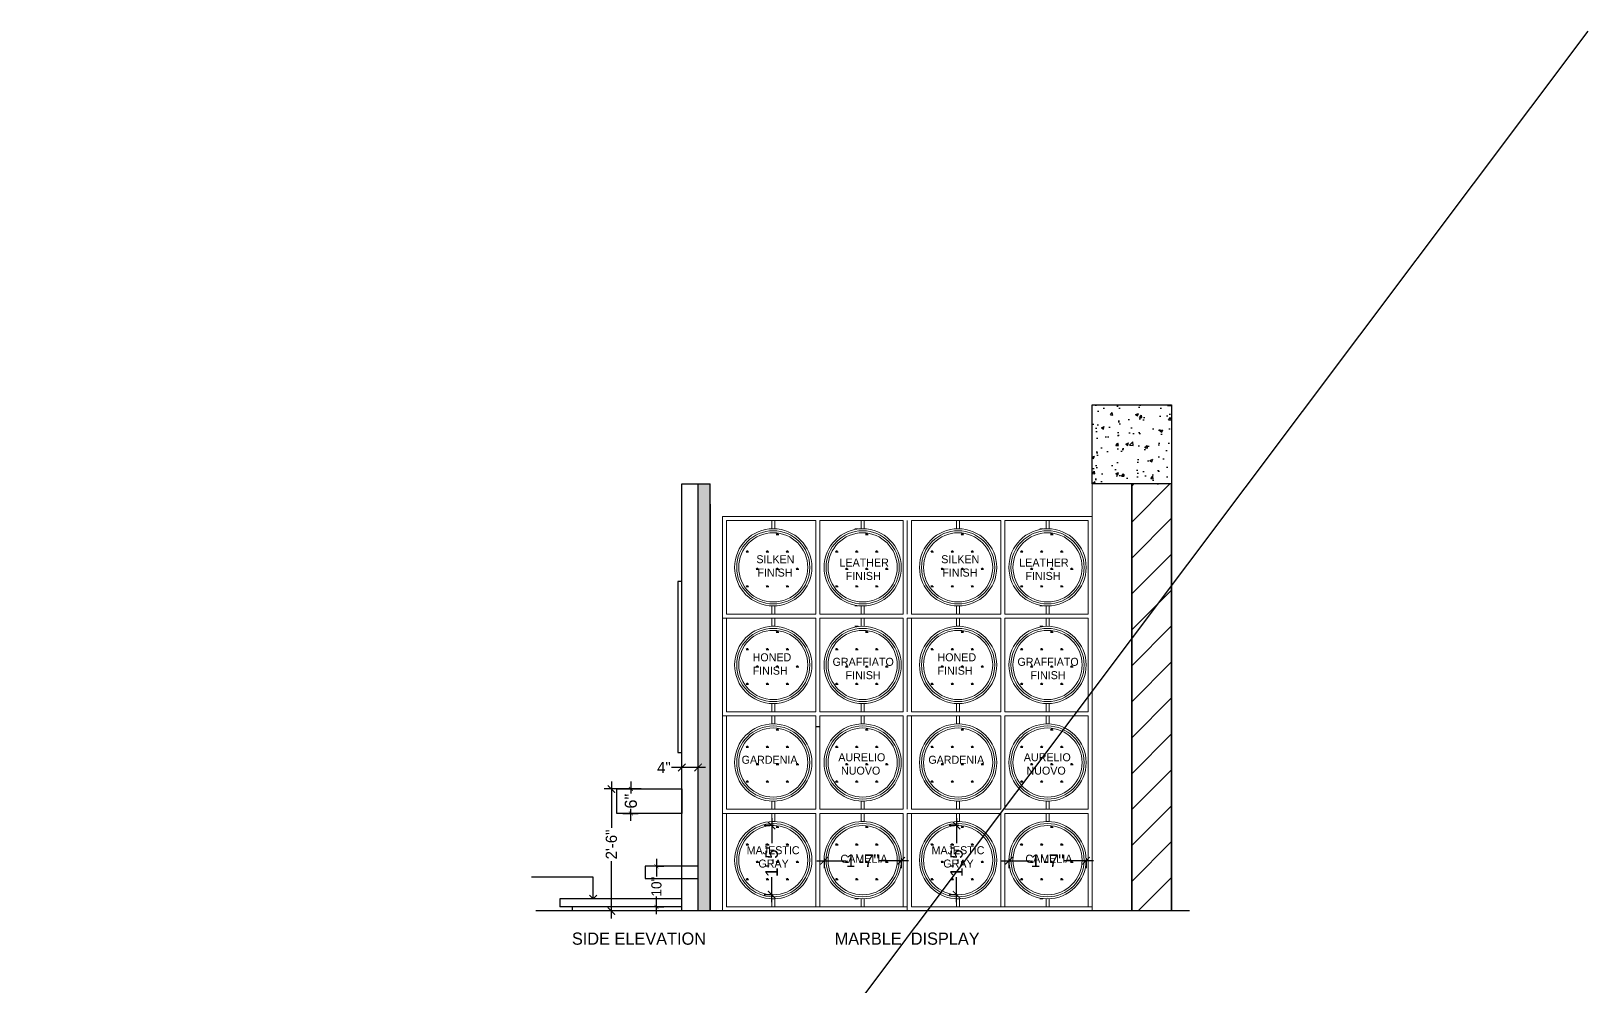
# Model space of a CAD drawing. Header units: inches. Extents: x -137722 to 81594, y -22256 to -1207.
# Drawn here: x -62235.3 to -61852.3, y -3400 to -3165 of the extents above; entities that cross this region are included whole.
import ezdxf

# ---------------------------------------------------------------- set-up
doc = ezdxf.new("R2010")
doc.units = ezdxf.units.IN
doc.header["$LTSCALE"] = 0.05
doc.header["$MEASUREMENT"] = 0
doc.header["$PDMODE"] = 3
doc.header["$PDSIZE"] = -4
doc.linetypes.add('DASHED2', pattern=[0.375, 0.25, -0.125])
doc.layers.get('Defpoints').update_dxf_attribs({"linetype": 'DASHED2'})
for name, color, linetype in [('beam', 7, 'Continuous'), ('Civil Dimension - Text', 7, 'Continuous'), ('HATCH', 251, 'Continuous'), ('text', 176, 'Continuous')]:
    doc.layers.add(name, color=color, linetype=linetype)
doc.layers.add('FURNITURE', color=36, linetype='Continuous', lineweight=18)
doc.layers.add('WALL', color=7, linetype='Continuous', lineweight=35)
doc.styles.add('4MMOF3-8', font='ARIALN.TTF', dxfattribs={"height": 5.12})
doc.styles.add('9-128OF1-4', font='stylu.ttf')
doc.dimstyles.new('DIM 1-4', dxfattribs={"dimtxt": 3.0792, "dimasz": 1.82, "dimexe": 1.82, "dimexo": 0, "dimgap": 0.09, "dimtad": 0, "dimzin": 0, "dimdsep": 46, "dimlunit": 4, "dimtxsty": '9-128OF1-4', "dimblk": 'ARCHTICK', "dimcen": 1.8125, "dimdle": 1.82, "dimclrd": 8, "dimclre": 8, "dimadec": 0, "dimazin": 0, "dimtfac": 1, "dimtofl": 0, "dimtmove": 0, "dimatfit": 3, "dimldrblk": 'OPEN90', "dimfxl": 1, "dimtolj": 1, "dimtzin": 0, "dimlwd": -1, "dimarcsym": 0})

# ---------------------------------------------------------------- blocks, each defined once
blk = doc.blocks.new('_ArchTick')
at = {"color": 0, "const_width": 0.15}
blk.add_lwpolyline([(-0.5, -0.5), (0.5, 0.5)], dxfattribs=at)
blk = doc.blocks.new('*D322')
at = {"layer": 'Civil Dimension - Text', "color": 8, "ltscale": 50, "transparency": 16777216}
for p, q in [((-62053.08, -3358.54), (-62053.08, -3364.71)), ((-62053.08, -3379.18), (-62053.08, -3373.01))]:
    blk.add_line(p, q, dxfattribs=at)
at = {"layer": 'Civil Dimension - Text', "color": 8, "lineweight": -2, "ltscale": 50, "transparency": 16777216}
for p, q in [((-62052.49, -3360.36), (-62054.9, -3360.36)), ((-62052.89, -3377.36), (-62054.9, -3377.36))]:
    blk.add_line(p, q, dxfattribs=at)
at = {"layer": 'Defpoints', "color": 0, "ltscale": 50, "transparency": 16777216}
for p in [(-62052.49, -3360.36), (-62053.08, -3377.36), (-62052.89, -3377.36)]:
    blk.add_point(p, dxfattribs=at)
at = {"layer": 'Civil Dimension - Text', "color": 8, "ltscale": 50, "transparency": 16777216, "xscale": 1.82, "yscale": 1.82, "zscale": 1.82}
for p, rotation in [((-62053.08, -3360.36), 90), ((-62053.08, -3377.36), 270)]:
    blk.add_blockref('_ArchTick', p, dxfattribs=dict(at, rotation=rotation))
at = {"layer": 'Civil Dimension - Text', "color": 0, "ltscale": 50, "transparency": 16777216, "insert": (-62053.08, -3368.86), "char_height": 3.079, "attachment_point": 5, "rotation": 90, "style": '9-128OF1-4'}
blk.add_mtext('\\A1;1\'-5"', dxfattribs=at)
blk = doc.blocks.new('_Open90')
at = {"color": 0, "linetype": 'ByBlock', "lineweight": -2}
for p, q in [((0, 0), (-1, 0)), ((-0.5, 0.5), (0, 0)), ((0, 0), (-0.5, -0.5))]:
    blk.add_line(p, q, dxfattribs=at)
blk = doc.blocks.new('*D323')
at = {"layer": 'Civil Dimension - Text', "color": 8, "ltscale": 50, "transparency": 16777216}
for p, q in [((-62042.01, -3369.01), (-62034.85, -3369.01)), ((-62019.39, -3369.01), (-62026.55, -3369.01))]:
    blk.add_line(p, q, dxfattribs=at)
at = {"layer": 'Civil Dimension - Text', "color": 8, "lineweight": -2, "ltscale": 50, "transparency": 16777216}
for p, q in [((-62040.19, -3368.42), (-62040.19, -3370.83)), ((-62021.21, -3368.34), (-62021.21, -3370.83))]:
    blk.add_line(p, q, dxfattribs=at)
at = {"layer": 'Defpoints', "color": 0, "ltscale": 50, "transparency": 16777216}
for p in [(-62040.19, -3368.42), (-62021.21, -3368.34), (-62021.21, -3369.01)]:
    blk.add_point(p, dxfattribs=at)
at = {"layer": 'Civil Dimension - Text', "color": 8, "ltscale": 50, "transparency": 16777216, "xscale": 1.82, "yscale": 1.82, "zscale": 1.82, "rotation": 180}
blk.add_blockref('_ArchTick', (-62040.19, -3369.01), dxfattribs=at)
at = {"layer": 'Civil Dimension - Text', "color": 8, "ltscale": 50, "transparency": 16777216, "xscale": 1.82, "yscale": 1.82, "zscale": 1.82}
blk.add_blockref('_ArchTick', (-62021.21, -3369.01), dxfattribs=at)
at = {"layer": 'Civil Dimension - Text', "color": 0, "ltscale": 50, "transparency": 16777216, "insert": (-62030.7, -3369.01), "char_height": 3.079, "attachment_point": 5, "style": '9-128OF1-4'}
blk.add_mtext('\\A1;1\'-7"', dxfattribs=at)
blk = doc.blocks.new('*D317')
at = {"layer": 'Civil Dimension - Text', "color": 8, "ltscale": 50, "transparency": 16777216}
for p, q in [((-62007.59, -3358.54), (-62007.59, -3364.71)), ((-62007.59, -3379.18), (-62007.59, -3373.01))]:
    blk.add_line(p, q, dxfattribs=at)
at = {"layer": 'Civil Dimension - Text', "color": 8, "lineweight": -2, "ltscale": 50, "transparency": 16777216}
for p, q in [((-62007.01, -3360.36), (-62009.41, -3360.36)), ((-62007.41, -3377.36), (-62009.41, -3377.36))]:
    blk.add_line(p, q, dxfattribs=at)
at = {"layer": 'Defpoints', "color": 0, "ltscale": 50, "transparency": 16777216}
for p in [(-62007.01, -3360.36), (-62007.59, -3377.36), (-62007.41, -3377.36)]:
    blk.add_point(p, dxfattribs=at)
at = {"layer": 'Civil Dimension - Text', "color": 8, "ltscale": 50, "transparency": 16777216, "xscale": 1.82, "yscale": 1.82, "zscale": 1.82}
for p, rotation in [((-62007.59, -3360.36), 90), ((-62007.59, -3377.36), 270)]:
    blk.add_blockref('_ArchTick', p, dxfattribs=dict(at, rotation=rotation))
at = {"layer": 'Civil Dimension - Text', "color": 0, "ltscale": 50, "transparency": 16777216, "insert": (-62007.59, -3368.86), "char_height": 3.079, "attachment_point": 5, "rotation": 90, "style": '9-128OF1-4'}
blk.add_mtext('\\A1;1\'-5"', dxfattribs=at)
blk = doc.blocks.new('*D318')
at = {"layer": 'Civil Dimension - Text', "color": 8, "ltscale": 50, "transparency": 16777216}
for p, q in [((-61996.52, -3369.01), (-61989.37, -3369.01)), ((-61973.91, -3369.01), (-61981.06, -3369.01))]:
    blk.add_line(p, q, dxfattribs=at)
at = {"layer": 'Civil Dimension - Text', "color": 8, "lineweight": -2, "ltscale": 50, "transparency": 16777216}
for p, q in [((-61994.7, -3368.42), (-61994.7, -3370.83)), ((-61975.73, -3368.34), (-61975.73, -3370.83))]:
    blk.add_line(p, q, dxfattribs=at)
at = {"layer": 'Defpoints', "color": 0, "ltscale": 50, "transparency": 16777216}
for p in [(-61994.7, -3368.42), (-61975.73, -3368.34), (-61975.73, -3369.01)]:
    blk.add_point(p, dxfattribs=at)
at = {"layer": 'Civil Dimension - Text', "color": 8, "ltscale": 50, "transparency": 16777216, "xscale": 1.82, "yscale": 1.82, "zscale": 1.82, "rotation": 180}
blk.add_blockref('_ArchTick', (-61994.7, -3369.01), dxfattribs=at)
at = {"layer": 'Civil Dimension - Text', "color": 8, "ltscale": 50, "transparency": 16777216, "xscale": 1.82, "yscale": 1.82, "zscale": 1.82}
blk.add_blockref('_ArchTick', (-61975.73, -3369.01), dxfattribs=at)
at = {"layer": 'Civil Dimension - Text', "color": 0, "ltscale": 50, "transparency": 16777216, "insert": (-61985.21, -3369.01), "char_height": 3.079, "attachment_point": 5, "style": '9-128OF1-4'}
blk.add_mtext('\\A1;1\'-7"', dxfattribs=at)
blk = doc.blocks.new('*D324')
at = {"layer": 'Civil Dimension - Text', "color": 8, "ltscale": 50, "transparency": 16777216}
for p, q in [((-62092.51, -3349.54), (-62092.51, -3360.88)), ((-62092.51, -3383.18), (-62092.51, -3369.12))]:
    blk.add_line(p, q, dxfattribs=at)
at = {"layer": 'Civil Dimension - Text', "color": 8, "lineweight": -2, "ltscale": 50, "transparency": 16777216}
for p, q in [((-62085.18, -3351.36), (-62094.33, -3351.36)), ((-62089.58, -3381.36), (-62094.33, -3381.36))]:
    blk.add_line(p, q, dxfattribs=at)
at = {"layer": 'Defpoints', "color": 0, "ltscale": 50, "transparency": 16777216}
for p in [(-62085.18, -3351.36), (-62092.51, -3381.36), (-62089.58, -3381.36)]:
    blk.add_point(p, dxfattribs=at)
at = {"layer": 'Civil Dimension - Text', "color": 8, "ltscale": 50, "transparency": 16777216, "xscale": 1.82, "yscale": 1.82, "zscale": 1.82}
for p, rotation in [((-62092.51, -3351.36), 90), ((-62092.51, -3381.36), 270)]:
    blk.add_blockref('_ArchTick', p, dxfattribs=dict(at, rotation=rotation))
at = {"layer": 'Civil Dimension - Text', "color": 0, "ltscale": 50, "transparency": 16777216, "insert": (-62092.51, -3365), "char_height": 2.75, "attachment_point": 5, "rotation": 90, "style": '9-128OF1-4'}
blk.add_mtext('\\A1;2\'-6"', dxfattribs=at)
blk = doc.blocks.new('*D325')
at = {"layer": 'Civil Dimension - Text', "color": 8, "ltscale": 50, "transparency": 16777216}
for p, q in [((-62081.43, -3368.54), (-62081.43, -3372.92)), ((-62081.43, -3382.18), (-62081.43, -3377.8))]:
    blk.add_line(p, q, dxfattribs=at)
at = {"layer": 'Civil Dimension - Text', "color": 8, "lineweight": -2, "ltscale": 50, "transparency": 16777216}
for p, q in [((-62081.43, -3370.36), (-62079.61, -3370.36)), ((-62081.43, -3380.36), (-62079.61, -3380.36))]:
    blk.add_line(p, q, dxfattribs=at)
at = {"layer": 'Defpoints', "color": 0, "ltscale": 50, "transparency": 16777216}
for p in [(-62081.43, -3370.36), (-62081.43, -3380.36), (-62081.43, -3380.36)]:
    blk.add_point(p, dxfattribs=at)
at = {"layer": 'Civil Dimension - Text', "color": 8, "ltscale": 50, "transparency": 16777216}
for p, rotation in [((-62081.43, -3370.36), 90), ((-62081.43, -3380.36), 270)]:
    blk.add_blockref('_ArchTick', p, dxfattribs=dict(at, rotation=rotation))
at = {"layer": 'Civil Dimension - Text', "color": 0, "ltscale": 50, "transparency": 16777216, "insert": (-62081.43, -3375.36), "char_height": 2.5, "attachment_point": 5, "rotation": 90, "style": '9-128OF1-4'}
blk.add_mtext('\\A1;10"', dxfattribs=at)
blk = doc.blocks.new('*D326')
at = {"layer": 'Civil Dimension - Text', "color": 8, "ltscale": 50, "transparency": 16777216}
for p, q in [((-62075.19, -3346.07), (-62077.75, -3346.07)), ((-62069.37, -3346.07), (-62075.19, -3346.07))]:
    blk.add_line(p, q, dxfattribs=at)
at = {"layer": 'Civil Dimension - Text', "color": 8, "lineweight": -2, "ltscale": 50, "transparency": 16777216}
for p, q in [((-62075.19, -3348.55), (-62075.19, -3344.25)), ((-62071.19, -3348.55), (-62071.19, -3344.25))]:
    blk.add_line(p, q, dxfattribs=at)
at = {"layer": 'Defpoints', "color": 0, "ltscale": 50, "transparency": 16777216}
for p in [(-62075.19, -3346.07), (-62075.19, -3348.55), (-62071.19, -3348.55)]:
    blk.add_point(p, dxfattribs=at)
at = {"layer": 'Civil Dimension - Text', "color": 8, "ltscale": 50, "transparency": 16777216, "xscale": 1.82, "yscale": 1.82, "zscale": 1.82, "rotation": 180}
blk.add_blockref('_ArchTick', (-62075.19, -3346.07), dxfattribs=at)
at = {"layer": 'Civil Dimension - Text', "color": 8, "ltscale": 50, "transparency": 16777216, "xscale": 1.82, "yscale": 1.82, "zscale": 1.82}
blk.add_blockref('_ArchTick', (-62071.19, -3346.07), dxfattribs=at)
at = {"layer": 'Civil Dimension - Text', "color": 0, "ltscale": 50, "transparency": 16777216, "insert": (-62079.59, -3346.07), "char_height": 2.75, "attachment_point": 5, "style": '9-128OF1-4'}
blk.add_mtext('\\A1;4"', dxfattribs=at)
blk = doc.blocks.new('*D327')
at = {"layer": 'Civil Dimension - Text', "color": 8, "ltscale": 50, "transparency": 16777216}
for p, q in [((-62087.72, -3349.54), (-62087.72, -3352.44)), ((-62087.72, -3359.18), (-62087.72, -3356.28))]:
    blk.add_line(p, q, dxfattribs=at)
at = {"layer": 'Civil Dimension - Text', "color": 8, "lineweight": -2, "ltscale": 50, "transparency": 16777216}
for p, q in [((-62089.37, -3351.36), (-62085.9, -3351.36)), ((-62089.73, -3357.36), (-62085.9, -3357.36))]:
    blk.add_line(p, q, dxfattribs=at)
at = {"layer": 'Defpoints', "color": 0, "ltscale": 50, "transparency": 16777216}
for p in [(-62089.37, -3351.36), (-62089.73, -3357.36), (-62087.72, -3357.36)]:
    blk.add_point(p, dxfattribs=at)
at = {"layer": 'Civil Dimension - Text', "color": 8, "ltscale": 50, "transparency": 16777216}
for p, rotation in [((-62087.72, -3351.36), 90), ((-62087.72, -3357.36), 270)]:
    blk.add_blockref('_ArchTick', p, dxfattribs=dict(at, rotation=rotation))
at = {"layer": 'Civil Dimension - Text', "color": 0, "ltscale": 50, "transparency": 16777216, "insert": (-62087.72, -3354.36), "char_height": 3, "attachment_point": 5, "rotation": 90, "style": '9-128OF1-4'}
blk.add_mtext('\\A1;6"', dxfattribs=at)

msp = doc.modelspace()

# ---------------------------------------------------------------- hatches: boundary and pattern name
at = {"ltscale": 50, "true_color": 0x636466}
h = msp.add_hatch(color=251, dxfattribs=at)
h.dxf.hatch_style = 1
h.paths.add_polyline_path([(-62068.1936, -3381.3618), (-62071.1936, -3381.3618), (-62071.1936, -3276.3618), (-62068.1936, -3276.3618)])
at = {"layer": 'Civil Dimension - Text', "ltscale": 50, "true_color": 0x939598}
h = msp.add_hatch(dxfattribs=at)
h.set_pattern_fill('AR-CONC', color=252)
h.set_pattern_definition([(50, (2535.485, 0), (7.1726018, -0.62752135), [0.75, -8.25]), (355, (2535.485, 0), (-1.3875133, 7.5219213), [0.6, -6.6]), (100.451444, (2536.083, -0.052), (5.7850885, 6.8943999), [0.6374019, -7.0114211]), (46.1842, (2535.485, 2), (10.6724133, -1.6551928), [1.125, -12.375]), (96.635635, (2536.374, 1.862), (9.3466195, 9.741186), [0.9561034, -10.5171376]), (351.184164, (2535.485, 2), (9.3466195, 9.741186), [0.9, -9.9]), (21, (2536.485, 1.5), (5.9690705, -4.0261889), [0.75, -8.25]), (326, (2536.485, 1.5), (2.4331533, 7.25150045), [0.6, -6.6]), (71.451445, (2536.9825, 1.1645), (8.4022238, 3.2253115), [0.6374019, -7.0114211]), (37.5, (2535.485, 0), (0.12159855, 3.32893854), [0, -6.52, 0, -6.7, 0, -6.625]), (7.5, (2535.485, 0), (2.63069537, 3.94411712), [0, -3.82, 0, -6.37, 0, -2.525]), (327.5, (2533.255, 0), (5.33822436, -0.22554872), [0, -2.5, 0, -7.8, 0, -10.35]), (317.5, (2532.255, 0), (5.8318617, 1.00104982), [0, -3.25, 0, -5.18, 0, -7.35])])
h.paths.add_polyline_path([(-61974.2085, -3256.8618), (-61954.7085, -3256.8618), (-61954.7085, -3276.3618), (-61974.2085, -3276.3618)])
at = {"layer": 'FURNITURE', "ltscale": 50}
h = msp.add_hatch(dxfattribs=at)
h.set_pattern_fill('ANSI31', color=256, scale=50)
h.set_pattern_definition([(45, (2070.528, 0), (-4.4194174, 4.4194174), [])])
h.paths.add_polyline_path([(-61964.5085, -3276.3618), (-61954.7085, -3276.3618), (-61954.7085, -3381.3618), (-61964.5085, -3381.3618)])
at = {"layer": 'HATCH', "ltscale": 50, "true_color": 0x939598, "transparency": 33554687}
h = msp.add_hatch(dxfattribs=at)
h.set_pattern_fill('SWAMP', color=252, scale=4.93162)
h.set_pattern_definition([(0, (4448.4686, 6940.039), (2.4658102, 4.27090854), [0.61645255, -4.31516784]), (90, (4448.7768, 6940.039), (-2.465810195, 4.270908535), [0.30822627, -8.2335908]), (90, (4448.854, 6940.039), (-2.465810195, 4.270908535), [0.24658102, -8.29523605]), (90, (4448.6998, 6940.039), (-2.465810195, 4.270908535), [0.24658102, -8.29523605]), (60, (4448.931, 6940.039), (-2.4658102, 4.27090854), [0.1972648, -4.73435557]), (120, (4448.6227, 6940.039), (-4.93162039, 2e-09), [0.1972648, -4.73435557])])
h.paths.add_polyline_path([(-62044.1936, -3296.8618, 1), (-62061.1936, -3296.8618, 1)])
h = msp.add_hatch(dxfattribs=at)
h.set_pattern_fill('SWAMP', color=252, scale=4.93162)
h.set_pattern_definition([(0, (4470.4636, 6940.039), (2.4658102, 4.27090854), [0.61645255, -4.31516784]), (90, (4470.7719, 6940.039), (-2.465810195, 4.270908535), [0.30822627, -8.2335908]), (90, (4470.849, 6940.039), (-2.465810195, 4.270908535), [0.24658102, -8.29523605]), (90, (4470.6948, 6940.039), (-2.465810195, 4.270908535), [0.24658102, -8.29523605]), (60, (4470.926, 6940.039), (-2.4658102, 4.27090854), [0.1972648, -4.73435557]), (120, (4470.6178, 6940.039), (-4.93162039, 2e-09), [0.1972648, -4.73435557])])
h.paths.add_polyline_path([(-62022.1986, -3296.8618, 1), (-62039.1986, -3296.8618, 1)])
h = msp.add_hatch(dxfattribs=at)
h.set_pattern_fill('SWAMP', color=252, scale=4.93162)
h.set_pattern_definition([(0, (4493.9557, 6940.039), (2.4658102, 4.27090854), [0.61645255, -4.31516784]), (90, (4494.264, 6940.039), (-2.465810195, 4.270908535), [0.30822627, -8.2335908]), (90, (4494.341, 6940.039), (-2.465810195, 4.270908535), [0.24658102, -8.29523605]), (90, (4494.187, 6940.039), (-2.465810195, 4.270908535), [0.24658102, -8.29523605]), (60, (4494.418, 6940.039), (-2.4658102, 4.27090854), [0.1972648, -4.73435557]), (120, (4494.11, 6940.039), (-4.93162039, 2e-09), [0.1972648, -4.73435557])])
h.paths.add_polyline_path([(-61998.7065, -3296.8618, 1), (-62015.7065, -3296.8618, 1)])
h = msp.add_hatch(dxfattribs=at)
h.set_pattern_fill('SWAMP', color=252, scale=4.93162)
h.set_pattern_definition([(0, (4515.9508, 6940.039), (2.4658102, 4.27090854), [0.61645255, -4.31516784]), (90, (4516.259, 6940.039), (-2.465810195, 4.270908535), [0.30822627, -8.2335908]), (90, (4516.336, 6940.039), (-2.465810195, 4.270908535), [0.24658102, -8.29523605]), (90, (4516.182, 6940.039), (-2.465810195, 4.270908535), [0.24658102, -8.29523605]), (60, (4516.413, 6940.039), (-2.4658102, 4.27090854), [0.1972648, -4.73435557]), (120, (4516.105, 6940.039), (-4.93162039, 2e-09), [0.1972648, -4.73435557])])
h.paths.add_polyline_path([(-61976.7114, -3296.8618, 1), (-61993.7114, -3296.8618, 1)])
h = msp.add_hatch(dxfattribs=at)
h.set_pattern_fill('SWAMP', color=252, scale=4.93162)
h.set_pattern_definition([(0, (4448.4686, 6916.039), (2.4658102, 4.27090854), [0.61645255, -4.31516784]), (90, (4448.7768, 6916.039), (-2.465810195, 4.270908535), [0.30822627, -8.2335908]), (90, (4448.854, 6916.039), (-2.465810195, 4.270908535), [0.24658102, -8.29523605]), (90, (4448.6998, 6916.039), (-2.465810195, 4.270908535), [0.24658102, -8.29523605]), (60, (4448.931, 6916.039), (-2.4658102, 4.27090854), [0.1972648, -4.73435557]), (120, (4448.6227, 6916.039), (-4.93162039, 2e-09), [0.1972648, -4.73435557])])
h.paths.add_polyline_path([(-62044.1936, -3320.8618, 1), (-62061.1936, -3320.8618, 1)])
h = msp.add_hatch(dxfattribs=at)
h.set_pattern_fill('SWAMP', color=252, scale=4.93162)
h.set_pattern_definition([(0, (4470.4636, 6916.039), (2.4658102, 4.27090854), [0.61645255, -4.31516784]), (90, (4470.7719, 6916.039), (-2.465810195, 4.270908535), [0.30822627, -8.2335908]), (90, (4470.849, 6916.039), (-2.465810195, 4.270908535), [0.24658102, -8.29523605]), (90, (4470.6948, 6916.039), (-2.465810195, 4.270908535), [0.24658102, -8.29523605]), (60, (4470.926, 6916.039), (-2.4658102, 4.27090854), [0.1972648, -4.73435557]), (120, (4470.6178, 6916.039), (-4.93162039, 2e-09), [0.1972648, -4.73435557])])
h.paths.add_polyline_path([(-62022.1986, -3320.8618, 1), (-62039.1986, -3320.8618, 1)])
h = msp.add_hatch(dxfattribs=at)
h.set_pattern_fill('SWAMP', color=252, scale=4.93162)
h.set_pattern_definition([(0, (4493.9557, 6916.039), (2.4658102, 4.27090854), [0.61645255, -4.31516784]), (90, (4494.264, 6916.039), (-2.465810195, 4.270908535), [0.30822627, -8.2335908]), (90, (4494.341, 6916.039), (-2.465810195, 4.270908535), [0.24658102, -8.29523605]), (90, (4494.187, 6916.039), (-2.465810195, 4.270908535), [0.24658102, -8.29523605]), (60, (4494.418, 6916.039), (-2.4658102, 4.27090854), [0.1972648, -4.73435557]), (120, (4494.11, 6916.039), (-4.93162039, 2e-09), [0.1972648, -4.73435557])])
h.paths.add_polyline_path([(-61998.7065, -3320.8618, 1), (-62015.7065, -3320.8618, 1)])
h = msp.add_hatch(dxfattribs=at)
h.set_pattern_fill('SWAMP', color=252, scale=4.93162)
h.set_pattern_definition([(0, (4515.9508, 6916.039), (2.4658102, 4.27090854), [0.61645255, -4.31516784]), (90, (4516.259, 6916.039), (-2.465810195, 4.270908535), [0.30822627, -8.2335908]), (90, (4516.336, 6916.039), (-2.465810195, 4.270908535), [0.24658102, -8.29523605]), (90, (4516.182, 6916.039), (-2.465810195, 4.270908535), [0.24658102, -8.29523605]), (60, (4516.413, 6916.039), (-2.4658102, 4.27090854), [0.1972648, -4.73435557]), (120, (4516.105, 6916.039), (-4.93162039, 2e-09), [0.1972648, -4.73435557])])
h.paths.add_polyline_path([(-61976.7114, -3320.8618, 1), (-61993.7114, -3320.8618, 1)])
h = msp.add_hatch(dxfattribs=at)
h.set_pattern_fill('SWAMP', color=252, scale=4.93162)
h.set_pattern_definition([(0, (4448.4686, 6892.039), (2.4658102, 4.27090854), [0.61645255, -4.31516784]), (90, (4448.7768, 6892.039), (-2.465810195, 4.270908535), [0.30822627, -8.2335908]), (90, (4448.854, 6892.039), (-2.465810195, 4.270908535), [0.24658102, -8.29523605]), (90, (4448.6998, 6892.039), (-2.465810195, 4.270908535), [0.24658102, -8.29523605]), (60, (4448.931, 6892.039), (-2.4658102, 4.27090854), [0.1972648, -4.73435557]), (120, (4448.6227, 6892.039), (-4.93162039, 2e-09), [0.1972648, -4.73435557])])
h.paths.add_polyline_path([(-62044.1936, -3344.8618, 1), (-62061.1936, -3344.8618, 1)])
h = msp.add_hatch(dxfattribs=at)
h.set_pattern_fill('SWAMP', color=252, scale=4.93162)
h.set_pattern_definition([(0, (4470.4636, 6892.039), (2.4658102, 4.27090854), [0.61645255, -4.31516784]), (90, (4470.7719, 6892.039), (-2.465810195, 4.270908535), [0.30822627, -8.2335908]), (90, (4470.849, 6892.039), (-2.465810195, 4.270908535), [0.24658102, -8.29523605]), (90, (4470.6948, 6892.039), (-2.465810195, 4.270908535), [0.24658102, -8.29523605]), (60, (4470.926, 6892.039), (-2.4658102, 4.27090854), [0.1972648, -4.73435557]), (120, (4470.6178, 6892.039), (-4.93162039, 2e-09), [0.1972648, -4.73435557])])
h.paths.add_polyline_path([(-62022.1986, -3344.8618, 1), (-62039.1986, -3344.8618, 1)])
h = msp.add_hatch(dxfattribs=at)
h.set_pattern_fill('SWAMP', color=252, scale=4.93162)
h.set_pattern_definition([(0, (4493.9557, 6892.039), (2.4658102, 4.27090854), [0.61645255, -4.31516784]), (90, (4494.264, 6892.039), (-2.465810195, 4.270908535), [0.30822627, -8.2335908]), (90, (4494.341, 6892.039), (-2.465810195, 4.270908535), [0.24658102, -8.29523605]), (90, (4494.187, 6892.039), (-2.465810195, 4.270908535), [0.24658102, -8.29523605]), (60, (4494.418, 6892.039), (-2.4658102, 4.27090854), [0.1972648, -4.73435557]), (120, (4494.11, 6892.039), (-4.93162039, 2e-09), [0.1972648, -4.73435557])])
h.paths.add_polyline_path([(-61998.7065, -3344.8618, 1), (-62015.7065, -3344.8618, 1)])
h = msp.add_hatch(dxfattribs=at)
h.set_pattern_fill('SWAMP', color=252, scale=4.93162)
h.set_pattern_definition([(0, (4515.9508, 6892.039), (2.4658102, 4.27090854), [0.61645255, -4.31516784]), (90, (4516.259, 6892.039), (-2.465810195, 4.270908535), [0.30822627, -8.2335908]), (90, (4516.336, 6892.039), (-2.465810195, 4.270908535), [0.24658102, -8.29523605]), (90, (4516.182, 6892.039), (-2.465810195, 4.270908535), [0.24658102, -8.29523605]), (60, (4516.413, 6892.039), (-2.4658102, 4.27090854), [0.1972648, -4.73435557]), (120, (4516.105, 6892.039), (-4.93162039, 2e-09), [0.1972648, -4.73435557])])
h.paths.add_polyline_path([(-61976.7114, -3344.8618, 1), (-61993.7114, -3344.8618, 1)])
h = msp.add_hatch(dxfattribs=at)
h.set_pattern_fill('SWAMP', color=252, scale=4.93162)
h.set_pattern_definition([(0, (4448.4686, 6868.039), (2.4658102, 4.27090854), [0.61645255, -4.31516784]), (90, (4448.7768, 6868.039), (-2.465810195, 4.270908535), [0.30822627, -8.2335908]), (90, (4448.854, 6868.039), (-2.465810195, 4.270908535), [0.24658102, -8.29523605]), (90, (4448.6998, 6868.039), (-2.465810195, 4.270908535), [0.24658102, -8.29523605]), (60, (4448.931, 6868.039), (-2.4658102, 4.27090854), [0.1972648, -4.73435557]), (120, (4448.6227, 6868.039), (-4.93162039, 2e-09), [0.1972648, -4.73435557])])
h.paths.add_polyline_path([(-62044.1936, -3368.8618, 1), (-62061.1936, -3368.8618, 1)])
h = msp.add_hatch(dxfattribs=at)
h.set_pattern_fill('SWAMP', color=252, scale=4.93162)
h.set_pattern_definition([(0, (4470.4636, 6868.039), (2.4658102, 4.27090854), [0.61645255, -4.31516784]), (90, (4470.7719, 6868.039), (-2.465810195, 4.270908535), [0.30822627, -8.2335908]), (90, (4470.849, 6868.039), (-2.465810195, 4.270908535), [0.24658102, -8.29523605]), (90, (4470.6948, 6868.039), (-2.465810195, 4.270908535), [0.24658102, -8.29523605]), (60, (4470.926, 6868.039), (-2.4658102, 4.27090854), [0.1972648, -4.73435557]), (120, (4470.6178, 6868.039), (-4.93162039, 2e-09), [0.1972648, -4.73435557])])
h.paths.add_polyline_path([(-62022.1986, -3368.8618, 1), (-62039.1986, -3368.8618, 1)])
h = msp.add_hatch(dxfattribs=at)
h.set_pattern_fill('SWAMP', color=252, scale=4.93162)
h.set_pattern_definition([(0, (4493.9557, 6868.039), (2.4658102, 4.27090854), [0.61645255, -4.31516784]), (90, (4494.264, 6868.039), (-2.465810195, 4.270908535), [0.30822627, -8.2335908]), (90, (4494.341, 6868.039), (-2.465810195, 4.270908535), [0.24658102, -8.29523605]), (90, (4494.187, 6868.039), (-2.465810195, 4.270908535), [0.24658102, -8.29523605]), (60, (4494.418, 6868.039), (-2.4658102, 4.27090854), [0.1972648, -4.73435557]), (120, (4494.11, 6868.039), (-4.93162039, 2e-09), [0.1972648, -4.73435557])])
h.paths.add_polyline_path([(-61998.7065, -3368.8618, 1), (-62015.7065, -3368.8618, 1)])
h = msp.add_hatch(dxfattribs=at)
h.set_pattern_fill('SWAMP', color=252, scale=4.93162)
h.set_pattern_definition([(0, (4515.9508, 6868.039), (2.4658102, 4.27090854), [0.61645255, -4.31516784]), (90, (4516.259, 6868.039), (-2.465810195, 4.270908535), [0.30822627, -8.2335908]), (90, (4516.336, 6868.039), (-2.465810195, 4.270908535), [0.24658102, -8.29523605]), (90, (4516.182, 6868.039), (-2.465810195, 4.270908535), [0.24658102, -8.29523605]), (60, (4516.413, 6868.039), (-2.4658102, 4.27090854), [0.1972648, -4.73435557]), (120, (4516.105, 6868.039), (-4.93162039, 2e-09), [0.1972648, -4.73435557])])
h.paths.add_polyline_path([(-61976.7114, -3368.8618, 1), (-61993.7114, -3368.8618, 1)])

# ---------------------------------------------------------------- linework, layer by layer
at = {"ltscale": 50}
for p, q in [((-62075.1936, -3381.3618), (-62075.1936, -3276.3618)), ((-62075.1936, -3276.3618), (-62071.1936, -3276.3618)), ((-62071.1936, -3381.3618), (-62071.1936, -3276.3618)), ((-62071.1936, -3276.3618), (-62068.1936, -3276.3618)), ((-62068.1936, -3381.3618), (-62068.1936, -3276.3618)), ((-62068.1936, -3281.3618), (-62068.1936, -3381.3618)), ((-62041.2145, -3336.0404), (-62042.1885, -3336.0404)), ((-61950.2817, -3381.3618), (-62111.1124, -3381.3618)), ((-62075.1936, -3378.3618), (-62105.1936, -3378.3618)), ((-62105.1936, -3378.3618), (-62105.1936, -3380.3618)), ((-62075.1936, -3380.3618), (-62105.1936, -3380.3618)), ((-62102.1936, -3380.3618), (-62102.1936, -3381.3618))]:
    msp.add_line(p, q, dxfattribs=at)
for points in [[(-62076.1936, -3300.3618), (-62076.1936, -3342.3618), (-62075.1936, -3342.3618), (-62075.1936, -3300.3618)], [(-62075.1936, -3357.3618), (-62091.1936, -3357.3618), (-62091.1936, -3351.3618), (-62075.1936, -3351.3618)], [(-62071.1936, -3370.3618), (-62084.1936, -3370.3618), (-62084.1936, -3373.3618), (-62071.1936, -3373.3618)]]:
    msp.add_lwpolyline(points, close=True, dxfattribs=at)
at = {"layer": 'beam', "lineweight": 30, "ltscale": 50}
msp.add_lwpolyline([(-61954.7085, -3276.3618), (-61974.2085, -3276.3618), (-61974.2085, -3256.8618), (-61954.7085, -3256.8618)], close=True, dxfattribs=at)
at = {"layer": 'Civil Dimension - Text', "ltscale": 50}
msp.add_line((-61974.2193, -3261.3618), (-61974.2193, -3260.3618), dxfattribs=at)
at = {"layer": 'FURNITURE', "ltscale": 50}
for p, q in [((-61974.2193, -3261.3618), (-61974.2193, -3381.3618)), ((-61974.2193, -3284.3618), (-62065.1936, -3284.3618)), ((-62042.1885, -3285.3618), (-62064.1676, -3285.3618)), ((-62064.1676, -3308.3618), (-62064.1676, -3285.3618)), ((-62042.1885, -3285.3618), (-62042.1885, -3308.3618)), ((-62020.7065, -3285.3618), (-62041.2145, -3285.3618)), ((-62041.2145, -3285.3618), (-62041.2145, -3308.3618)), ((-62031.8315, -3284.3618), (-62032.5815, -3284.3618)), ((-62032.5815, -3285.3618), (-62031.8315, -3285.3618)), ((-62031.0736, -3287.3618), (-62031.0736, -3285.3618)), ((-62030.3236, -3285.3618), (-62030.3236, -3287.3618)), ((-62020.7065, -3285.3618), (-62020.7065, -3308.3618)), ((-62019.7065, -3285.3618), (-62019.7065, -3308.3618)), ((-61996.7014, -3285.3618), (-62018.6805, -3285.3618)), ((-62018.6805, -3308.3618), (-62018.6805, -3285.3618)), ((-61996.7014, -3285.3618), (-61996.7014, -3308.3618)), ((-61975.2193, -3285.3618), (-61995.7274, -3285.3618)), ((-61995.7274, -3285.3618), (-61995.7274, -3308.3618)), ((-61986.3443, -3284.3618), (-61987.0943, -3284.3618)), ((-61987.0943, -3285.3618), (-61986.3443, -3285.3618)), ((-61985.5864, -3287.3618), (-61985.5864, -3285.3618)), ((-61984.8364, -3285.3618), (-61984.8364, -3287.3618)), ((-61975.2193, -3285.3618), (-61975.2193, -3308.3618)), ((-62031.8315, -3287.3618), (-62032.5815, -3287.3618)), ((-61986.3443, -3287.3618), (-61987.0943, -3287.3618)), ((-62042.1885, -3308.3618), (-62064.1676, -3308.3618)), ((-62020.7065, -3308.3618), (-62041.2145, -3308.3618)), ((-62032.5815, -3306.3618), (-62031.8315, -3306.3618)), ((-62031.8315, -3308.3618), (-62032.5815, -3308.3618)), ((-62031.0736, -3308.3618), (-62031.0736, -3306.3618)), ((-62030.3236, -3306.3618), (-62030.3236, -3308.3618)), ((-61996.7014, -3308.3618), (-62018.6805, -3308.3618)), ((-61975.2193, -3308.3618), (-61995.7274, -3308.3618)), ((-61987.0943, -3306.3618), (-61986.3443, -3306.3618)), ((-61986.3443, -3308.3618), (-61987.0943, -3308.3618)), ((-61985.5864, -3308.3618), (-61985.5864, -3306.3618)), ((-61984.8364, -3306.3618), (-61984.8364, -3308.3618)), ((-62042.1885, -3309.3618), (-62065.1936, -3309.3618)), ((-62042.1885, -3309.3618), (-62064.1676, -3309.3618)), ((-62064.1676, -3332.3618), (-62064.1676, -3309.3618)), ((-62042.1885, -3309.3618), (-62042.1885, -3332.3618)), ((-62020.7065, -3309.3618), (-62041.2145, -3309.3618)), ((-62020.7065, -3309.3618), (-62041.2145, -3309.3618)), ((-62041.2145, -3309.3618), (-62041.2145, -3332.3618)), ((-62032.5815, -3309.3618), (-62031.8315, -3309.3618)), ((-62031.8315, -3311.3618), (-62032.5815, -3311.3618)), ((-62031.0736, -3311.3618), (-62031.0736, -3309.3618)), ((-62030.3236, -3309.3618), (-62030.3236, -3311.3618)), ((-62020.7065, -3309.3618), (-62020.7065, -3332.3618)), ((-62019.7065, -3309.3618), (-62019.7065, -3332.3618)), ((-61996.7014, -3309.3618), (-62019.7065, -3309.3618)), ((-61996.7014, -3309.3618), (-62018.6805, -3309.3618)), ((-62018.6805, -3332.3618), (-62018.6805, -3309.3618)), ((-61996.7014, -3309.3618), (-61996.7014, -3332.3618)), ((-61975.2193, -3309.3618), (-61995.7274, -3309.3618)), ((-61975.2193, -3309.3618), (-61995.7274, -3309.3618)), ((-61995.7274, -3309.3618), (-61995.7274, -3332.3618)), ((-61987.0943, -3309.3618), (-61986.3443, -3309.3618)), ((-61986.3443, -3311.3618), (-61987.0943, -3311.3618)), ((-61985.5864, -3311.3618), (-61985.5864, -3309.3618)), ((-61984.8364, -3309.3618), (-61984.8364, -3311.3618)), ((-61975.2193, -3309.3618), (-61975.2193, -3332.3618)), ((-62031.0736, -3332.3618), (-62031.0736, -3330.3618)), ((-62031.0736, -3330.3618), (-62030.3236, -3330.3618)), ((-62030.3236, -3330.3618), (-62030.3236, -3332.3618)), ((-61985.5864, -3332.3618), (-61985.5864, -3330.3618)), ((-61985.5864, -3330.3618), (-61984.8364, -3330.3618)), ((-61984.8364, -3330.3618), (-61984.8364, -3332.3618)), ((-62042.1885, -3333.3618), (-62065.1936, -3333.3618)), ((-62042.1885, -3332.3618), (-62064.1676, -3332.3618)), ((-62042.1885, -3333.3618), (-62064.1676, -3333.3618)), ((-62064.1676, -3356.3618), (-62064.1676, -3333.3618)), ((-62042.1885, -3333.3618), (-62042.1885, -3356.3618)), ((-62020.7065, -3332.3618), (-62041.2145, -3332.3618)), ((-62020.7065, -3333.3618), (-62041.2145, -3333.3618)), ((-62020.7065, -3333.3618), (-62041.2145, -3333.3618)), ((-62041.2145, -3333.3618), (-62041.2145, -3356.3618)), ((-62031.8315, -3332.3618), (-62032.5815, -3332.3618)), ((-62032.5815, -3333.3618), (-62031.8315, -3333.3618)), ((-62031.0736, -3335.3618), (-62031.0736, -3333.3618)), ((-62030.3236, -3335.3618), (-62031.0736, -3335.3618)), ((-62030.3236, -3333.3618), (-62030.3236, -3335.3618)), ((-62020.7065, -3333.3618), (-62020.7065, -3356.3618)), ((-62019.7065, -3333.3618), (-62019.7065, -3356.3618)), ((-61996.7014, -3333.3618), (-62019.7065, -3333.3618)), ((-61996.7014, -3332.3618), (-62018.6805, -3332.3618)), ((-61996.7014, -3333.3618), (-62018.6805, -3333.3618)), ((-62018.6805, -3356.3618), (-62018.6805, -3333.3618)), ((-61996.7014, -3333.3618), (-61996.7014, -3356.3618)), ((-61975.2193, -3332.3618), (-61995.7274, -3332.3618)), ((-61975.2193, -3333.3618), (-61995.7274, -3333.3618)), ((-61975.2193, -3333.3618), (-61995.7274, -3333.3618)), ((-61995.7274, -3333.3618), (-61995.7274, -3356.3618)), ((-61986.3443, -3332.3618), (-61987.0943, -3332.3618)), ((-61987.0943, -3333.3618), (-61986.3443, -3333.3618)), ((-61985.5864, -3335.3618), (-61985.5864, -3333.3618)), ((-61984.8364, -3335.3618), (-61985.5864, -3335.3618)), ((-61984.8364, -3333.3618), (-61984.8364, -3335.3618)), ((-61975.2193, -3333.3618), (-61975.2193, -3356.3618)), ((-62031.0736, -3356.3618), (-62031.0736, -3354.3618)), ((-62031.0736, -3354.3618), (-62030.3236, -3354.3618)), ((-62030.3236, -3354.3618), (-62030.3236, -3356.3618)), ((-61985.5864, -3356.3618), (-61985.5864, -3354.3618)), ((-61985.5864, -3354.3618), (-61984.8364, -3354.3618)), ((-61984.8364, -3354.3618), (-61984.8364, -3356.3618)), ((-62042.1885, -3357.3618), (-62065.1936, -3357.3618)), ((-62042.1885, -3356.3618), (-62064.1676, -3356.3618)), ((-62042.1885, -3357.3618), (-62064.1676, -3357.3618)), ((-62064.1676, -3380.3618), (-62064.1676, -3357.3618)), ((-62042.1885, -3357.3618), (-62042.1885, -3380.3618)), ((-62020.7065, -3356.3618), (-62041.2145, -3356.3618)), ((-62020.7065, -3357.3618), (-62041.2145, -3357.3618)), ((-62020.7065, -3357.3618), (-62041.2145, -3357.3618)), ((-62041.2145, -3357.3618), (-62041.2145, -3380.3618)), ((-62031.8315, -3356.3618), (-62032.5815, -3356.3618)), ((-62032.5815, -3357.3618), (-62031.8315, -3357.3618)), ((-62031.0736, -3359.3618), (-62031.0736, -3357.3618)), ((-62030.3236, -3357.3618), (-62030.3236, -3359.3618)), ((-62020.7065, -3357.3618), (-62020.7065, -3380.3618)), ((-62019.7065, -3357.3618), (-62019.7065, -3381.3618)), ((-61996.7014, -3357.3618), (-62019.7065, -3357.3618)), ((-61996.7014, -3356.3618), (-62018.6805, -3356.3618)), ((-61996.7014, -3357.3618), (-62018.6805, -3357.3618)), ((-62018.6805, -3380.3618), (-62018.6805, -3357.3618)), ((-61996.7014, -3357.3618), (-61996.7014, -3380.3618)), ((-61975.2193, -3356.3618), (-61995.7274, -3356.3618)), ((-61975.2193, -3357.3618), (-61995.7274, -3357.3618)), ((-61975.2193, -3357.3618), (-61995.7274, -3357.3618)), ((-61995.7274, -3357.3618), (-61995.7274, -3380.3618)), ((-61986.3443, -3356.3618), (-61987.0943, -3356.3618)), ((-61987.0943, -3357.3618), (-61986.3443, -3357.3618)), ((-61985.5864, -3359.3618), (-61985.5864, -3357.3618)), ((-61984.8364, -3357.3618), (-61984.8364, -3359.3618)), ((-61975.2193, -3357.3618), (-61975.2193, -3380.3618)), ((-62030.3236, -3359.3618), (-62031.0736, -3359.3618)), ((-61984.8364, -3359.3618), (-61985.5864, -3359.3618)), ((-62041.2145, -3381.3618), (-62065.1936, -3381.3618)), ((-62019.7065, -3380.3618), (-62064.1676, -3380.3618)), ((-62042.1885, -3380.3618), (-62064.1676, -3380.3618)), ((-62019.7065, -3381.3618), (-62042.1885, -3381.3618)), ((-62020.7065, -3380.3618), (-62041.2145, -3380.3618)), ((-62032.5815, -3378.3618), (-62031.8315, -3378.3618)), ((-62031.8315, -3380.3618), (-62032.5815, -3380.3618)), ((-62031.0736, -3380.3618), (-62031.0736, -3378.3618)), ((-62030.3236, -3378.3618), (-62030.3236, -3380.3618)), ((-61995.7274, -3381.3618), (-62019.7065, -3381.3618)), ((-61974.2193, -3380.3618), (-62018.6805, -3380.3618)), ((-61996.7014, -3380.3618), (-62018.6805, -3380.3618)), ((-61974.2193, -3381.3618), (-61996.7014, -3381.3618)), ((-61975.2193, -3380.3618), (-61995.7274, -3380.3618)), ((-61987.0943, -3378.3618), (-61986.3443, -3378.3618)), ((-61986.3443, -3380.3618), (-61987.0943, -3380.3618)), ((-61985.5864, -3380.3618), (-61985.5864, -3378.3618)), ((-61984.8364, -3378.3618), (-61984.8364, -3380.3618))]:
    msp.add_line(p, q, dxfattribs=at)
at = {"layer": 'FURNITURE', "color": 242, "ltscale": 50, "true_color": 0xcd2027}
msp.add_line((-62065.1936, -3381.3618), (-62065.1936, -3284.3618), dxfattribs=at)
at = {"layer": 'FURNITURE', "ltscale": 50}
for points in [[(-62052.3186, -3285.3618), (-62052.3186, -3287.3618), (-62053.0686, -3287.3618), (-62053.0686, -3285.3618)], [(-62006.8315, -3285.3618), (-62006.8315, -3287.3618), (-62007.5815, -3287.3618), (-62007.5815, -3285.3618)], [(-62052.3186, -3306.3618), (-62052.3186, -3308.3618), (-62053.0686, -3308.3618), (-62053.0686, -3306.3618)], [(-62006.8315, -3306.3618), (-62006.8315, -3308.3618), (-62007.5815, -3308.3618), (-62007.5815, -3306.3618)], [(-62052.3186, -3309.3618), (-62052.3186, -3311.3618), (-62053.0686, -3311.3618), (-62053.0686, -3309.3618)], [(-62006.8315, -3309.3618), (-62006.8315, -3311.3618), (-62007.5815, -3311.3618), (-62007.5815, -3309.3618)], [(-62052.3186, -3330.3618), (-62052.3186, -3332.3618), (-62053.0686, -3332.3618), (-62053.0686, -3330.3618)], [(-62006.8315, -3330.3618), (-62006.8315, -3332.3618), (-62007.5815, -3332.3618), (-62007.5815, -3330.3618)], [(-62052.3186, -3333.3618), (-62052.3186, -3335.3618), (-62053.0686, -3335.3618), (-62053.0686, -3333.3618)], [(-62006.8315, -3333.3618), (-62006.8315, -3335.3618), (-62007.5815, -3335.3618), (-62007.5815, -3333.3618)], [(-62052.3186, -3354.3618), (-62052.3186, -3356.3618), (-62053.0686, -3356.3618), (-62053.0686, -3354.3618)], [(-62006.8315, -3354.3618), (-62006.8315, -3356.3618), (-62007.5815, -3356.3618), (-62007.5815, -3354.3618)], [(-62052.3186, -3357.3618), (-62052.3186, -3359.3618), (-62053.0686, -3359.3618), (-62053.0686, -3357.3618)], [(-62006.8315, -3357.3618), (-62006.8315, -3359.3618), (-62007.5815, -3359.3618), (-62007.5815, -3357.3618)], [(-62052.3186, -3378.3618), (-62052.3186, -3380.3618), (-62053.0686, -3380.3618), (-62053.0686, -3378.3618)], [(-62006.8315, -3378.3618), (-62006.8315, -3380.3618), (-62007.5815, -3380.3618), (-62007.5815, -3378.3618)]]:
    msp.add_lwpolyline(points, close=True, dxfattribs=at)
at = {"layer": 'FURNITURE', "color": 244, "ltscale": 50, "true_color": 0x991b1e}
for centre, radius in [((-62052.6936, -3296.8618), 9.5), ((-62052.6936, -3296.8618), 9), ((-62030.6986, -3296.8618), 9.5), ((-62030.6986, -3296.8618), 9), ((-62007.2065, -3296.8618), 9.5), ((-62007.2065, -3296.8618), 9), ((-61985.2114, -3296.8618), 9.5), ((-61985.2114, -3296.8618), 9), ((-62052.6936, -3320.8618), 9.5), ((-62052.6936, -3320.8618), 9), ((-62030.6986, -3320.8618), 9.5), ((-62030.6986, -3320.8618), 9), ((-62007.2065, -3320.8618), 9.5), ((-62007.2065, -3320.8618), 9), ((-61985.2114, -3320.8618), 9.5), ((-61985.2114, -3320.8618), 9), ((-62052.6936, -3344.8618), 9.5), ((-62052.6936, -3344.8618), 9), ((-62030.6986, -3344.8618), 9.5), ((-62030.6986, -3344.8618), 9), ((-62007.2065, -3344.8618), 9.5), ((-62007.2065, -3344.8618), 9), ((-61985.2114, -3344.8618), 9.5), ((-61985.2114, -3344.8618), 9), ((-62052.6936, -3368.8618), 9.5), ((-62052.6936, -3368.8618), 9), ((-62030.6986, -3368.8618), 9.5), ((-62030.6986, -3368.8618), 9), ((-62007.2065, -3368.8618), 9.5), ((-62007.2065, -3368.8618), 9), ((-61985.2114, -3368.8618), 9.5), ((-61985.2114, -3368.8618), 9)]:
    msp.add_circle(centre, radius, dxfattribs=at)
at = {"layer": 'FURNITURE', "color": 67, "ltscale": 50, "true_color": 0x727430}
for centre in [(-62052.6936, -3296.8618), (-62030.6986, -3296.8618), (-62007.2065, -3296.8618), (-61985.2114, -3296.8618), (-62052.6936, -3320.8618), (-62030.6986, -3320.8618), (-62007.2065, -3320.8618), (-61985.2114, -3320.8618), (-62052.6936, -3344.8618), (-62030.6986, -3344.8618), (-62007.2065, -3344.8618), (-61985.2114, -3344.8618), (-62052.6936, -3368.8618), (-62030.6986, -3368.8618), (-62007.2065, -3368.8618), (-61985.2114, -3368.8618)]:
    msp.add_circle(centre, 8.5, dxfattribs=at)
at = {"layer": 'WALL'}
for p, q in [((-61964.5085, -3381.3618), (-61964.5085, -3276.3618)), ((-61954.7085, -3381.3618), (-61954.7085, -3276.3618))]:
    msp.add_line(p, q, dxfattribs=at)

# ---------------------------------------------------------------- texts
at = {"layer": 'text', "ltscale": 50, "attachment_point": 1, "style": '9-128OF1-4'}
for s, heights, insert, char_height in [('\\pi4.59289;SILKEN \\P\\pi4.85516;FINISH', [0], (-62061.4425, -3293.8784), 1.968504), ('\\pi4.59289;SILKEN \\P\\pi4.85516;FINISH', [0], (-62015.9554, -3293.8784), 1.968504), ('\\pi3.3442;LEATHER\\P\\pi4.85516;FINISH', [5.3459], (-62039.7363, -3294.6984), 1.968504), ('\\pi3.3442;LEATHER\\P\\pi4.85516;FINISH', [5.3459], (-61995.5073, -3294.6984), 1.968504), ('HONED \\PFINISH', [0], (-62057.7682, -3317.9926), 1.9685), ('\\pi1.6495;GRAFFIATO\\P\\pi4.85516;FINISH', [0], (-62039.7471, -3319.1076), 1.968504), ('HONED \\PFINISH', [0], (-62012.281, -3317.9926), 1.9685), ('\\pi1.6495;GRAFFIATO\\P\\pi4.85516;FINISH', [0], (-61994.2599, -3319.1076), 1.968504), ('\\pi2.26484;GARDENIA', [0], (-62062.7385, -3343.1913), 1.968504), ('\\pi3.40761;AURELIO\\P\\pi4.07482;NUOVO', [0], (-62040.0933, -3342.579), 1.968504), ('\\pi2.26484;GARDENIA', [0], (-62016.8007, -3343.1913), 1.968504), ('\\pi3.40761;AURELIO\\P\\pi4.07482;NUOVO', [0], (-61994.4584, -3342.579), 1.968504), ('\\pi2.54008;MAJESTIC\\P\\pi5.42439;GRAY', [0], (-62061.773, -3365.4374), 1.968504), ('\\pi2.54008;MAJESTIC\\P\\pi5.42439;GRAY', [0], (-62016.2859, -3365.4374), 1.968504), ('\\pi3.23756;CAMELIA', [0], (-62039.3915, -3367.524), 1.968504), ('\\pi3.23756;CAMELIA', [0], (-61993.9043, -3367.524), 1.968504)]:
    msp.add_mtext_dynamic_manual_height_columns(s, width=17.93452, gutter_width=0.6061, heights=heights, dxfattribs=dict(at, insert=insert, char_height=char_height))
at = {"layer": 'text', "ltscale": 50, "insert": (-62001.9184, -3388.1789), "char_height": 3, "attachment_point": 6, "style": '4MMOF3-8', "bg_fill": 2}
msp.add_mtext_dynamic_manual_height_columns('{\\fStylus BT|b0|i0|c0|p34;MARBLE  DISPLAY}', width=164.542099, gutter_width=15.396, heights=[0], dxfattribs=at)

# ---------------------------------------------------------------- dimensions: what is measured, and where the dimension line sits
at = {"layer": 'Civil Dimension - Text', "ltscale": 50}
for base, p1, p2, angle, picture, middle in [((-62075.1936, -3346.0704), (-62071.1936, -3348.5467), (-62075.1936, -3348.5467), 180, '*D326', (-62079.5945, -3346.0704)), ((-62092.5127, -3381.3618), (-62085.1778, -3351.3618), (-62089.583, -3381.3618), 90, '*D324', (-62092.5127, -3364.9998))]:
    dim = msp.add_linear_dim(base=base, p1=p1, p2=p2, angle=angle, dimstyle='DIM 1-4', override={"dimtxt": 2.75, "dimdec": 3, "dimtdec": 3, "dimfxl": 0, "dimfrac": 1, "dimarcsym": 1}, dxfattribs=at)
    dim.commit()
    dim.dimension.update_dxf_attribs({"geometry": picture, "text_midpoint": middle, "dimtype": 160})
for base, p1, p2, override, picture, middle in [((-62087.717, -3357.3618), (-62089.368, -3351.3618), (-62089.7342, -3357.3618), {"dimtxt": 3, "dimasz": 1, "dimfxl": 0, "dimarcsym": 1}, '*D327', (-62087.717, -3354.3618)), ((-62053.0759, -3377.3594), (-62052.4945, -3360.3641), (-62052.8927, -3377.3594), {"dimfxl": 0, "dimarcsym": 1}, '*D322', (-62053.0759, -3368.8618)), ((-62007.5887, -3377.3594), (-62007.0074, -3360.3641), (-62007.4055, -3377.3594), {"dimfxl": 0, "dimarcsym": 1}, '*D317', (-62007.5887, -3368.8618)), ((-62081.4309, -3380.3618), (-62081.4309, -3370.3618), (-62081.4309, -3380.3618), {"dimtxt": 2.5, "dimasz": 1, "dimfxl": 0, "dimarcsym": 1}, '*D325', (-62081.4309, -3375.3618))]:
    dim = msp.add_linear_dim(base=base, p1=p1, p2=p2, angle=90, dimstyle='DIM 1-4', override=override, dxfattribs=at)
    dim.commit()
    dim.dimension.update_dxf_attribs({"geometry": picture, "text_midpoint": middle})
for base, p1, p2, picture, middle in [((-62021.2127, -3369.0053), (-62040.1883, -3368.4194), (-62021.2127, -3368.3435), '*D323', (-62030.7005, -3369.0053)), ((-61975.7256, -3369.0053), (-61994.7011, -3368.4194), (-61975.7256, -3368.3435), '*D318', (-61985.2134, -3369.0053))]:
    dim = msp.add_linear_dim(base=base, p1=p1, p2=p2, dimstyle='DIM 1-4', override={"dimfxl": 0, "dimarcsym": 1}, dxfattribs=at)
    dim.commit()
    dim.dimension.update_dxf_attribs({"geometry": picture, "text_midpoint": middle})

# ---------------------------------------------------------------- leaders
at = {"layer": 'text', "ltscale": 50}
msp.add_leader([(-62096.9811, -3378.3618), (-62096.9811, -3373.0191), (-62112.1484, -3373.0191)], dimstyle='DIM 1-4', override={"dimclrt": 256, "dimfxl": 0, "dimarcsym": 1}, dxfattribs=at)

# ---------------------------------------------------------------- next in the draw order: texts
at = {"layer": 'text', "ltscale": 50, "insert": (-62069.2385, -3388.1789), "char_height": 3, "attachment_point": 6, "style": '4MMOF3-8', "bg_fill": 2}
msp.add_mtext_dynamic_manual_height_columns('{\\fStylus BT|b0|i0|c0|p34;SIDE ELEVATION}', width=164.542099, gutter_width=15.396, heights=[0], dxfattribs=at)

# ---------------------------------------------------------------- next in the draw order: linework, layer by layer
at = {"ltscale": 50}
msp.add_line((-61852.2711, -3165.003), (-62205.6039, -3635.0303), dxfattribs=at)

doc.saveas('drawing.dxf')
